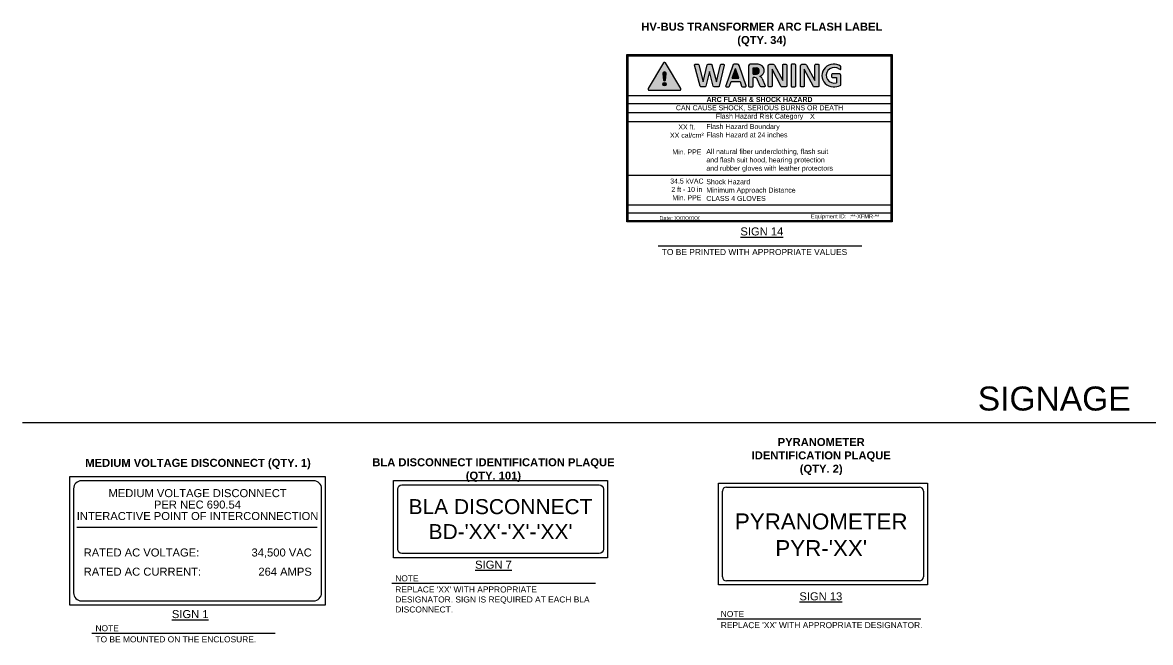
# Model space of a CAD drawing. Header units: feet. Extents: x -1522 to 1718, y -42 to 1309.
# Drawn here: x 1686.81 to 1703.26, y 1298.35 to 1307.39 of the extents above; entities that cross this region are included whole.
import ezdxf
from ezdxf.enums import TextEntityAlignment as Align

# ---------------------------------------------------------------- set-up
doc = ezdxf.new("R2010")
doc.units = ezdxf.units.FT
doc.header["$MEASUREMENT"] = 0
for name, color, linetype in [('ANNO-NOTE', 31, 'Continuous'), ('E-DETL', 7, 'Continuous'), ('G-ANNO-TEXT', 1, 'Continuous')]:
    doc.layers.add(name, color=color, linetype=linetype)
doc.styles.get("Standard").update_dxf_attribs({"font": 'arial.ttf'})
doc.styles.add('Strata 1_8', font='arial.ttf', dxfattribs={"height": 0.125})
doc.styles.add('Strata 3_32', font='arial.ttf', dxfattribs={"height": 0.09375})
doc.styles.add('TBLK TXT 1_8', font='arial.ttf', dxfattribs={"height": 0.125})

# ---------------------------------------------------------------- blocks, each defined once
blk = doc.blocks.new('!')
at = {"color": 0}
for points in [[(-12.448, 15.195), (-12.689, 14.794, 0.583528), (-12.676, 14.77), (-12.193, 14.77, 0.583528), (-12.18, 14.794), (-12.421, 15.195, 0.565093)], [(-12.461, 15.026), (-12.45, 14.927, 0.351225), (-12.434, 14.916, 0.351225), (-12.419, 14.927), (-12.407, 15.026, 0.42928), (-12.434, 15.055, 0.42928)]]:
    blk.add_lwpolyline(points, format="xyb", close=True, dxfattribs=at)
blk.add_circle((-12.434, 14.863), 0.0264, dxfattribs=at)

msp = doc.modelspace()

# ---------------------------------------------------------------- hatches: boundary and pattern name
h = msp.add_hatch(color=256)
h.dxf.hatch_style = 1
h.paths.add_polyline_path([(1696.18094, 1306.79729, 0.56509349), (1696.15594, 1306.79729), (1695.93056, 1306.42306, 0.58352771), (1695.94306, 1306.40094), (1696.39382, 1306.40094, 0.58352771), (1696.40632, 1306.42306)])
h.paths.add_polyline_path([(1696.18288, 1306.54771, -0.35122512), (1696.16844, 1306.5372, -0.35122512), (1696.154, 1306.54771), (1696.14337, 1306.63941, -0.4292796), (1696.16844, 1306.66693, -0.4292796), (1696.19351, 1306.63941)], flags=16)
h.paths.add_polyline_path([(1696.19312, 1306.48761, -1), (1696.14376, 1306.48761, -1)], flags=16)
at = {"true_color": 0xff8000}
h = msp.add_hatch(color=30, dxfattribs=at)
h.dxf.hatch_style = 1
h.paths.add_polyline_path([(1696.19351, 1306.63941, 0.4292796), (1696.16844, 1306.66693, 0.4292796), (1696.14337, 1306.63941), (1696.154, 1306.54771, 0.35122512), (1696.16844, 1306.5372, 0.35122512), (1696.18288, 1306.54771)])
h = msp.add_hatch(color=256)
h.dxf.hatch_style = 1
h.paths.add_polyline_path([(1697.04068, 1306.76393, 0.48483522), (1697.02989, 1306.7776), (1696.99575, 1306.7776, 0.34695081), (1696.98497, 1306.76909), (1696.92595, 1306.52259), (1696.86089, 1306.76934, 0.34056126), (1696.85016, 1306.7776), (1696.80365, 1306.7776, 0.34695081), (1696.79286, 1306.76909), (1696.73393, 1306.52293), (1696.66895, 1306.76934, 0.34056126), (1696.65823, 1306.7776), (1696.61781, 1306.7776, 0.49191243), (1696.60708, 1306.76368), (1696.68765, 1306.45816, 0.34056126), (1696.69837, 1306.4499), (1696.76161, 1306.4499, 0.34695081), (1696.7724, 1306.45841), (1696.82356, 1306.67212), (1696.87998, 1306.45816, 0.34056126), (1696.8907, 1306.4499), (1696.95675, 1306.4499, 0.34695081), (1696.96754, 1306.45841)])
h = msp.add_hatch(color=256)
h.dxf.hatch_style = 1
h.paths.add_polyline_path([(1697.2347, 1306.7776), (1697.18391, 1306.7776, 0.32152745), (1697.1629, 1306.76253), (1697.06101, 1306.46458, 0.51437064), (1697.0715, 1306.4499), (1697.10638, 1306.4499, 0.32152745), (1697.11689, 1306.45744), (1697.14026, 1306.52648), (1697.26997, 1306.52648), (1697.29334, 1306.45744, 0.32152745), (1697.30385, 1306.4499), (1697.34712, 1306.4499, 0.51437064), (1697.35761, 1306.46458), (1697.25567, 1306.76266, 0.31983418)])
h.paths.add_polyline_path([(1697.25259, 1306.5778), (1697.15764, 1306.5778), (1697.20511, 1306.71804)], flags=16)
h = msp.add_hatch(color=30, dxfattribs=at)
h.dxf.hatch_style = 1
h.paths.add_polyline_path([(1697.20511, 1306.71804), (1697.15764, 1306.5778), (1697.25259, 1306.5778)])
h = msp.add_hatch(color=256)
h.dxf.hatch_style = 1
h.paths.add_polyline_path([(1697.53507, 1306.7776), (1697.41748, 1306.7776, 0.41421356), (1697.39529, 1306.75542), (1697.39529, 1306.46091, 0.41421356), (1697.40639, 1306.44981), (1697.45026, 1306.44981, 0.41421356), (1697.46135, 1306.46091), (1697.46135, 1306.58367), (1697.48613, 1306.58367, -0.27008581), (1697.52744, 1306.55204), (1697.566, 1306.45675, 0.30560186), (1697.57628, 1306.44981), (1697.62477, 1306.44981, 0.53312131), (1697.63503, 1306.46511), (1697.59224, 1306.56971, 0.16566771), (1697.56008, 1306.60222, 0.84062908)])
h.paths.add_polyline_path([(1697.46135, 1306.72639), (1697.5092, 1306.72639, -0.9167869), (1697.50873, 1306.63397), (1697.46135, 1306.63397)], flags=16)
h = msp.add_hatch(color=30, dxfattribs=at)
h.dxf.hatch_style = 1
h.paths.add_polyline_path([(1697.46135, 1306.63397), (1697.50873, 1306.63397, 0.9167869), (1697.5092, 1306.72639), (1697.46135, 1306.72639)])
h = msp.add_hatch(color=256)
h.dxf.hatch_style = 1
h.paths.add_polyline_path([(1697.95124, 1306.76651, 0.41421356), (1697.94015, 1306.7776), (1697.90354, 1306.7776, 0.41421356), (1697.89245, 1306.76651), (1697.89245, 1306.54054), (1697.77072, 1306.76596, 0.27558779), (1697.7512, 1306.7776), (1697.70299, 1306.7776, 0.41421356), (1697.68081, 1306.75542), (1697.68081, 1306.46091, 0.41421356), (1697.6919, 1306.44981), (1697.72608, 1306.44981, 0.41421356), (1697.73717, 1306.46091), (1697.73717, 1306.70607), (1697.87241, 1306.45564, 0.27558779), (1697.88216, 1306.44981), (1697.94015, 1306.44981, 0.41421356), (1697.95124, 1306.46091)])
h = msp.add_hatch(color=256)
h.dxf.hatch_style = 1
h.paths.add_polyline_path([(1698.08194, 1306.76651, 0.41421356), (1698.07085, 1306.7776), (1698.02607, 1306.7776, 0.41421356), (1698.01498, 1306.76651), (1698.01498, 1306.46099, 0.41421356), (1698.02607, 1306.4499), (1698.07085, 1306.4499, 0.41421356), (1698.08194, 1306.46099)])
h = msp.add_hatch(color=256)
h.dxf.hatch_style = 1
h.paths.add_polyline_path([(1698.42068, 1306.76651, 0.41421356), (1698.40959, 1306.7776), (1698.37298, 1306.7776, 0.41421356), (1698.36189, 1306.76651), (1698.36189, 1306.54054), (1698.24016, 1306.76596, 0.27558779), (1698.22064, 1306.7776), (1698.17244, 1306.7776, 0.41421356), (1698.15025, 1306.75542), (1698.15025, 1306.46091, 0.41421356), (1698.16135, 1306.44981), (1698.19552, 1306.44981, 0.41421356), (1698.20661, 1306.46091), (1698.20661, 1306.70607), (1698.34185, 1306.45564, 0.27558779), (1698.35161, 1306.44981), (1698.40959, 1306.44981, 0.41421356), (1698.42068, 1306.46091)])
h = msp.add_hatch(color=256)
h.dxf.hatch_style = 1
h.paths.add_polyline_path([(1698.62655, 1306.7776, 0.99145593), (1698.62796, 1306.44981, 0.10366433), (1698.7325, 1306.46882, 0.19923193), (1698.7418, 1306.47949), (1698.7418, 1306.61441, 0.41421356), (1698.71961, 1306.63659), (1698.61614, 1306.63659, 0.41421356), (1698.60505, 1306.6255), (1698.60505, 1306.59699, 0.41421356), (1698.61614, 1306.5859), (1698.67489, 1306.5859), (1698.67489, 1306.50876, -1.40106076), (1698.68338, 1306.72418, -0.04549871), (1698.72998, 1306.70102, 0.56466002), (1698.7418, 1306.70961), (1698.7418, 1306.74141, 0.20844052), (1698.73682, 1306.75055, 0.15703591)])
h = msp.add_hatch(color=30, dxfattribs=at)
h.dxf.hatch_style = 1
h.paths.add_polyline_path([(1696.19312, 1306.48761, 1), (1696.14376, 1306.48761, 1)])

# ---------------------------------------------------------------- linework, layer by layer
for points in [[(1696.82356, 1306.67212), (1696.7724, 1306.45841, -0.34695081), (1696.76161, 1306.4499), (1696.69837, 1306.4499, -0.34056126), (1696.68765, 1306.45816), (1696.60708, 1306.76368, -0.49191243), (1696.61781, 1306.7776), (1696.65823, 1306.7776, -0.34056126), (1696.66895, 1306.76934), (1696.73393, 1306.52293), (1696.79286, 1306.76909, -0.34695081), (1696.80365, 1306.7776), (1696.85016, 1306.7776, -0.34056126), (1696.86089, 1306.76934), (1696.92595, 1306.52259), (1696.98497, 1306.76909, -0.34695081), (1696.99575, 1306.7776), (1697.02989, 1306.7776, -0.48483522), (1697.04068, 1306.76393), (1696.96754, 1306.45841, -0.34695081), (1696.95675, 1306.4499), (1696.8907, 1306.4499, -0.34056126), (1696.87998, 1306.45816)], [(1697.73717, 1306.70607), (1697.73717, 1306.46091, -0.41421356), (1697.72608, 1306.44981), (1697.6919, 1306.44981, -0.41421356), (1697.68081, 1306.46091), (1697.68081, 1306.75542, -0.41421356), (1697.70299, 1306.7776), (1697.7512, 1306.7776, -0.27558779), (1697.77072, 1306.76596), (1697.89245, 1306.54054), (1697.89245, 1306.76651, -0.41421356), (1697.90354, 1306.7776), (1697.94015, 1306.7776, -0.41421356), (1697.95124, 1306.76651), (1697.95124, 1306.46091, -0.41421356), (1697.94015, 1306.44981), (1697.88216, 1306.44981, -0.27558779), (1697.87241, 1306.45564)], [(1698.01498, 1306.76651), (1698.01498, 1306.46099, 0.41421356), (1698.02607, 1306.4499), (1698.07085, 1306.4499, 0.41421356), (1698.08194, 1306.46099), (1698.08194, 1306.76651, 0.41421356), (1698.07085, 1306.7776), (1698.02607, 1306.7776, 0.41421356)], [(1698.20661, 1306.70607), (1698.20661, 1306.46091, -0.41421356), (1698.19552, 1306.44981), (1698.16135, 1306.44981, -0.41421356), (1698.15025, 1306.46091), (1698.15025, 1306.75542, -0.41421356), (1698.17244, 1306.7776), (1698.22064, 1306.7776, -0.27558779), (1698.24016, 1306.76596), (1698.36189, 1306.54054), (1698.36189, 1306.76651, -0.41421356), (1698.37298, 1306.7776), (1698.40959, 1306.7776, -0.41421356), (1698.42068, 1306.76651), (1698.42068, 1306.46091, -0.41421356), (1698.40959, 1306.44981), (1698.35161, 1306.44981, -0.27558779), (1698.34185, 1306.45564)], [(1692.33938, 1300.64466), (1695.21438, 1300.64466, -0.41421356), (1695.27688, 1300.58216), (1695.27688, 1299.70716, -0.41421356), (1695.21438, 1299.64466), (1692.33938, 1299.64466, -0.41421356), (1692.27688, 1299.70716), (1692.27688, 1300.58216, -0.41421356)]]:
    msp.add_lwpolyline(points, format="xyb", close=True)
for points in [[(1697.26997, 1306.52648), (1697.29334, 1306.45744, 0.32152745), (1697.30385, 1306.4499), (1697.34712, 1306.4499, 0.51340027), (1697.35762, 1306.46455), (1697.25572, 1306.76253, 0.32152745), (1697.2347, 1306.7776), (1697.18391, 1306.7776, 0.32152745), (1697.1629, 1306.76253), (1697.061, 1306.46455, 0.51340027), (1697.0715, 1306.4499), (1697.10638, 1306.4499, 0.32152745), (1697.11689, 1306.45744), (1697.14026, 1306.52648)], [(1697.53507, 1306.7776), (1697.41748, 1306.7776, 0.41421356), (1697.39529, 1306.75542), (1697.39529, 1306.46091, 0.41421356), (1697.40639, 1306.44981), (1697.45026, 1306.44981, 0.41421356), (1697.46135, 1306.46091), (1697.46135, 1306.58367)], [(1697.59224, 1306.56971), (1697.63503, 1306.46511, -0.53312131), (1697.62477, 1306.44981), (1697.57628, 1306.44981, -0.30560186), (1697.566, 1306.45675), (1697.52744, 1306.55204)], [(1698.7418, 1306.47949), (1698.7418, 1306.61441, 0.41421356), (1698.71961, 1306.63659), (1698.61614, 1306.63659, 0.41421356), (1698.60505, 1306.6255), (1698.60505, 1306.59699, 0.41421356), (1698.61614, 1306.5859), (1698.67489, 1306.5859), (1698.67489, 1306.50876)]]:
    msp.add_lwpolyline(points, format="xyb")
for points in [[(1697.15764, 1306.5778), (1697.20511, 1306.71804)], [(1697.25259, 1306.5778), (1697.20511, 1306.71804)], [(1697.46135, 1306.63397), (1697.46135, 1306.72639)], [(1697.46135, 1306.72639), (1697.5092, 1306.72639)], [(1698.7418, 1306.70815), (1698.7418, 1306.74141)], [(1697.14026, 1306.52648), (1697.26997, 1306.52648)], [(1697.15764, 1306.5778), (1697.25259, 1306.5778)], [(1697.46135, 1306.63397), (1697.50873, 1306.63397)], [(1697.48613, 1306.58367), (1697.46135, 1306.58367)], [(1695.6385, 1306.32282), (1699.47073, 1306.32282)]]:
    msp.add_lwpolyline(points)
msp.add_lwpolyline([(1692.21438, 1300.70716), (1695.33938, 1300.70716), (1695.33938, 1299.58216), (1692.21438, 1299.58216)], close=True)
for centre, radius, start, end in [((1697.50494, 1306.6802), 0.04639, 274.683328, 84.740089), ((1697.53227, 1306.68773), 0.08992, 288.012689, 88.21823), ((1698.62866, 1306.61371), 0.1639, 90.738374, 269.755102), ((1698.64212, 1306.61793), 0.11399, 68.754471, 286.708663), ((1698.63967, 1306.59286), 0.1852, 58.363568, 94.062008), ((1698.57966, 1306.45709), 0.28652, 58.356942, 68.768213), ((1698.7333, 1306.70888), 0.00853, 247.11083, 355.082449), ((1698.72883, 1306.74026), 0.01302, 5.062832, 52.159531), ((1697.47964, 1306.53241), 0.05167, 22.327216, 82.783847), ((1697.52845, 1306.53877), 0.0709, 25.878582, 63.505078), ((1698.63488, 1306.70871), 0.25899, 268.468731, 292.142285), ((1698.7243, 1306.48536), 0.01846, 296.383954, 341.4544)]:
    msp.add_arc(centre, radius, start, end)
at = {"layer": 'E-DETL'}
for p, q in [((1696.07693, 1304.13143), (1699.04749, 1304.13143)), ((1686.80568, 1301.55466), (1717.82792, 1301.55466)), ((1696.95553, 1300.66936), (1700.00339, 1300.66936)), ((1696.95553, 1299.18555), (1696.95553, 1300.66936)), ((1697.07227, 1300.61099), (1699.88665, 1300.61099)), ((1700.00339, 1300.66936), (1700.00339, 1299.18555)), ((1697.0139, 1299.30229), (1697.0139, 1300.55262)), ((1699.94502, 1300.55262), (1699.94502, 1299.30229)), ((1691.10468, 1300.02225), (1687.59773, 1300.02225)), ((1692.19021, 1299.21011), (1695.16076, 1299.21011)), ((1700.00339, 1299.18555), (1696.95553, 1299.18555)), ((1699.88665, 1299.24392), (1697.07227, 1299.24392)), ((1696.93743, 1298.69015), (1699.90799, 1298.69015)), ((1687.8171, 1298.48263), (1690.48982, 1298.48263))]:
    msp.add_line(p, q, dxfattribs=at)
for points in [[(1695.62015, 1306.92146), (1699.48908, 1306.92146), (1699.48908, 1304.4786), (1695.62015, 1304.4786)], [(1695.6307, 1306.91091), (1699.47853, 1306.91091), (1699.47853, 1304.48915), (1695.6307, 1304.48915)], [(1695.6385, 1306.90312), (1699.47073, 1306.90312), (1699.47073, 1304.49694), (1695.6385, 1304.49694)], [(1687.49059, 1300.76245), (1687.49059, 1298.89462), (1691.22624, 1298.89462), (1691.22624, 1300.76245)]]:
    msp.add_lwpolyline(points, close=True, dxfattribs=at)
for points in [[(1695.6385, 1306.20818), (1699.47073, 1306.20818)], [(1695.6385, 1306.07634), (1699.47073, 1306.07634)], [(1695.6385, 1305.94479), (1699.47073, 1305.94479)], [(1695.6385, 1305.16065), (1699.47073, 1305.16065)], [(1695.6385, 1304.73038), (1699.47073, 1304.73038)], [(1695.6385, 1304.61004), (1699.47073, 1304.61004)]]:
    msp.add_lwpolyline(points, dxfattribs=at)
msp.add_lwpolyline([(1691.05113, 1300.70408), (1687.6657, 1300.70408, 0.41421356), (1687.54896, 1300.58734), (1687.54896, 1299.06973, 0.41421356), (1687.6657, 1298.95299), (1691.05113, 1298.95299, 0.41421356), (1691.16787, 1299.06973), (1691.16787, 1300.58734, 0.41421356)], format="xyb", close=True, dxfattribs=at)
for centre, start, end in [((1697.07227, 1300.55262), 90, 180), ((1699.88665, 1300.55262), 0, 90), ((1697.07227, 1299.30229), 180, 270), ((1699.88665, 1299.30229), 270, 0)]:
    msp.add_arc(centre, 0.05837, start, end, dxfattribs=at)

# ---------------------------------------------------------------- block references
at = {"layer": 'ANNO-NOTE', "xscale": 0.933912873791491, "yscale": 0.933912873791491, "zscale": 0.933912873791491}
msp.add_blockref('!', (1707.78095, 1292.60688), dxfattribs=at)

# ---------------------------------------------------------------- texts
at = {"layer": 'G-ANNO-TEXT', "lineweight": 30, "style": 'Strata 1_8'}
for s, p in [('%%USIGN 14', (1697.58825, 1304.39868)), ('%%USIGN 7', (1693.67362, 1299.53872)), ('%%USIGN 13', (1698.44875, 1299.07744)), ('%%USIGN 1', (1689.25119, 1298.81811))]:
    msp.add_text(s, height=0.116739, dxfattribs=at).set_placement(p, align=Align.TOP_CENTER)
at = {"layer": 'G-ANNO-TEXT', "color": 3, "style": 'TBLK TXT 1_8'}
msp.add_text('SIGNAGE', height=0.350217, dxfattribs=at).set_placement((1701.85248, 1301.90356), align=Align.MIDDLE_CENTER)
at = {"layer": 'G-ANNO-TEXT'}
for s, p in [('RATED AC VOLTAGE:', (1687.69724, 1299.65799)), ('RATED AC CURRENT:', (1687.69724, 1299.37838))]:
    msp.add_text(s, height=0.1167391, dxfattribs=at).set_placement(p, align=Align.MIDDLE_LEFT)
for s, p in [('34,500 VAC', (1691.02431, 1299.65799)), ('264 AMPS', (1691.02431, 1299.37838))]:
    msp.add_text(s, height=0.116739, dxfattribs=at).set_placement(p, align=Align.MIDDLE_RIGHT)
for s, width, insert, char_height, attachment_point, style in [('{\\fArial|b1|i0|c0|p34;HV-BUS TRANSFORMER ARC FLASH LABEL (QTY. 34)}', 3.7839333, (1697.58825, 1307.0382), 0.1167391, 8, 'Strata 1_8'), ('{\\fArial|b1|i0|c0|p34;ARC FLASH & SHOCK HAZARD\\P}CAN CAUSE SHOCK, SERIOUS BURNS OR DEATH\\PFlash Hazard Risk Category', 2.8938501, (1697.55461, 1305.96348), 0.0729386, 8, 'Strata 1_8'), ('X', 0.1239413, (1698.32552, 1305.98227), 0.07294, 8, 'Strata 1_8'), ('XX ft.\\PXX cal/cm²\\P\\PMin. PPE', 0.637588, (1696.49508, 1305.46278), 0.072939, 8, 'Strata 1_8'), ('Flash Hazard Boundary\\PFlash Hazard at 24 inches\\P\\PAll natural fiber underclothing, flash suit and flash suit hood, hearing protection and rubber gloves with leather protectors', 1.881411, (1696.77878, 1305.90699), 0.0729386, 1, 'Strata 1_8'), ('34.5 kVAC\\P2 ft - 10 in\\PMin. PPE', 0.637588, (1696.49508, 1304.7951), 0.0729386, 8, 'Strata 1_8'), ('Shock Hazard\\PMinimum Approach Distance\\PCLASS 4 GLOVES', 1.5516667, (1696.77878, 1305.10087), 0.0729386, 1, 'Strata 1_8'), ('Date: XX/XX/XX ', 1.5516667, (1696.38868, 1304.50392), 0.0583696, 8, 'Strata 1_8'), ('Equipment ID:  :**-XFMR-**', 1.2363139, (1698.8024, 1304.51387), 0.0583696, 8, 'Strata 1_8'), ('TO BE PRINTED WITH APPROPRIATE VALUES', 2.9184777, (1696.12901, 1304.08384), 0.0875543, 1, 'Strata 3_32'), ('{\\fArial|b1|i0|c0|p34;PYRANOMETER\\PIDENTIFICATION PLAQUE\\P(QTY. 2)}', 3.7839333, (1698.45431, 1300.78609), 0.1167391, 8, 'Strata 1_8'), ('{\\fArial|b1|i0|c0|p34;MEDIUM VOLTAGE DISCONNECT (QTY. 1)}', 3.7839333, (1689.36525, 1300.87194), 0.1167391, 8, 'Strata 1_8'), ('{\\fArial|b1|i0|c0|p34;BLA DISCONNECT IDENTIFICATION PLAQUE\\P(QTY. 101)}', 3.7839333, (1693.67362, 1300.68574), 0.1167391, 8, 'Strata 1_8'), ('NOTE', 2.04462, (1692.24228, 1299.32543), 0.087554, 1, 'Strata 3_32'), ("REPLACE 'XX' WITH APPROPRIATE DESIGNATOR. SIGN IS REQUIRED AT EACH BLA DISCONNECT.", 2.9184777, (1692.24228, 1299.16252), 0.0875543, 1, 'Strata 3_32'), ('NOTE', 2.04462, (1696.98951, 1298.80547), 0.087554, 1, 'Strata 3_32'), ("REPLACE 'XX' WITH APPROPRIATE DESIGNATOR.", 2.9184777, (1696.98951, 1298.64256), 0.0875543, 1, 'Strata 3_32'), ('NOTE', 2.04462, (1687.86918, 1298.59794), 0.087554, 1, 'Strata 3_32'), ('TO BE MOUNTED ON THE ENCLOSURE.', 3.2029386, (1687.86918, 1298.43503), 0.0875543, 1, 'Strata 3_32')]:
    msp.add_mtext_dynamic_manual_height_columns(s, width=width, gutter_width=0.43777, heights=[0], dxfattribs=dict(at, insert=insert, char_height=char_height, attachment_point=attachment_point, style=style))
at = {"layer": 'G-ANNO-TEXT', "attachment_point": 5}
for s, width, gutter_width, insert, char_height in [('MEDIUM VOLTAGE DISCONNECT', 3.533122, 0.43777, (1689.35842, 1300.52295), 0.1167391), ('PER NEC 690.54', 3.533122, 0.43777, (1689.35662, 1300.35596), 0.1167391), ("BLA DISCONNECT\\PBD-'XX'-'X'-'XX'", 2.9433899, 0.46875, (1693.77688, 1300.14466), 0.21875), ('INTERACTIVE POINT OF INTERCONNECTION', 3.533122, 0.43777, (1689.35842, 1300.18896), 0.1167391), ("PYRANOMETER\\PPYR-'XX'", 2.7488697, 0.43777, (1698.45431, 1299.91629), 0.2334782)]:
    msp.add_mtext_dynamic_manual_height_columns(s, width=width, gutter_width=gutter_width, heights=[0], dxfattribs=dict(at, insert=insert, char_height=char_height))

doc.saveas('drawing.dxf')
